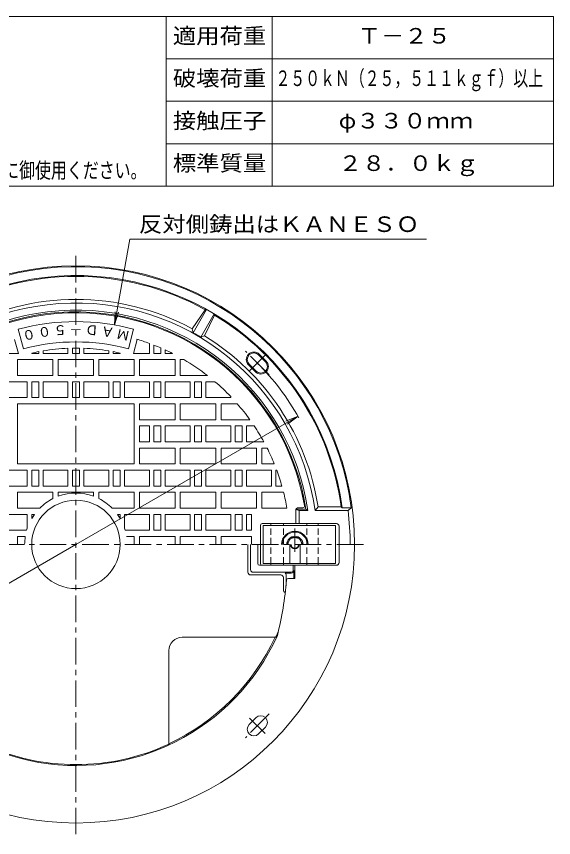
# Model space of a CAD drawing. Units: millimetres, scale not verified. Extents: x -589 to 461, y -801 to 845.
# Drawn here: x -147 to 461, y -84 to 845 of the extents above; entities that cross this region are included whole.
import ezdxf
from ezdxf.enums import TextEntityAlignment as Align

# ---------------------------------------------------------------- set-up
doc = ezdxf.new("R2010")
doc.units = ezdxf.units.MM
doc.header["$LTSCALE"] = 6
doc.linetypes.add('CHAIN1', pattern=[8, 5, -1, 1, -1])
doc.linetypes.add('DASHED1', pattern=[1.8, 1.2, -0.6])
for name, color, linetype, lineweight in [('0-1_躯体', 2, 'Continuous', 18), ('0-2_仕上', 3, 'Continuous', 18), ('0-4_その他', 7, 'Continuous', 18), ('0-6_ハッチ', 6, 'Continuous', 18), ('0-A', 2, 'Continuous', 18), ('0-B', 4, 'Continuous', 18), ('F-0_F-0ﾚｲﾔ', 7, 'Continuous', 18)]:
    doc.layers.add(name, color=color, linetype=linetype, lineweight=lineweight)
doc.layers.add('F-4_F-4ﾚｲﾔ', color=2, linetype='Continuous')
doc.styles.add('ＭＳ ゴシック', font='')
doc.styles.get('ＭＳ ゴシック').set_extended_font_data('MS Gothic')

msp = doc.modelspace()

# ---------------------------------------------------------------- linework, layer by layer
at = {"layer": '0-1_躯体'}
for p, q in [((52.314, 491.389), (53.241, 486.995)), ((66.171, 483.389), (61.901, 481.995)), ((135.053, 454.075), (127.275, 461.853)), ((135.802, 454.823), (128.023, 462.601)), ((123.699, 442.72), (115.921, 450.499)), ((124.447, 443.468), (116.669, 451.247)), ((191.072, 286.1), (194.52, 290.1)), ((194.52, 290.1), (220.805, 290.1)), ((221.954, 289.1), (220.805, 290.1)), ((221.954, 289.1), (232.045, 289.1)), ((232.045, 289.1), (228.4, 286.1)), ((169.522, 287.233), (173.3, 286.1)), ((169.702, 287.6), (180.74, 287.6)), ((173.3, 286.1), (182.988, 286.1)), ((173.3, 271.1), (173.3, 286.1)), ((180.74, 287.6), (182.988, 286.1)), ((191.072, 286.1), (228.4, 286.1)), ((215.3, 271.1), (169.3, 271.1)), ((181.8, 269.1), (181.8, 271.1)), ((194.8, 269.1), (194.8, 271.1)), ((218.3, 268.1), (218.3, 227.1)), ((168.3, 224.1), (168.3, 209.1)), ((215.3, 224.1), (168.3, 224.1)), ((181.8, 224.1), (181.8, 226.1)), ((194.8, 224.1), (194.8, 226.1)), ((168.3, 209.1), (160.941, 209.1)), ((124.447, 51.732), (116.669, 43.953)), ((135.053, 41.125), (127.275, 33.347))]:
    msp.add_line(p, q, dxfattribs=at)
at = {"layer": '0-1_躯体', "linetype": 'CHAIN1'}
for p, q in [((139.337, 439.185), (112.385, 466.137)), ((117.098, 443.898), (134.624, 461.424)), ((139.337, 56.015), (112.385, 29.063)), ((117.098, 51.302), (134.624, 33.776))]:
    msp.add_line(p, q, dxfattribs=at)
at = {"layer": '0-1_躯体', "linetype": 'DASHED1'}
for p, q in [((181.8, 226.1), (181.8, 269.1)), ((194.8, 226.1), (194.8, 269.1))]:
    msp.add_line(p, q, dxfattribs=at)
at = {"layer": '0-1_躯体'}
for points in [[(52.314, 491.389), (67.074, 512.954), (68.449, 513.336), (53.241, 486.995)], [(66.171, 483.389), (77.466, 506.954), (77.11, 508.336), (61.901, 481.995)]]:
    msp.add_lwpolyline(points, dxfattribs=at)
msp.add_circle((-79.2, 247.6), 315, dxfattribs=at)
for centre, radius, start, end in [((-79.2, 247.6), 314, 7.59474, 180), ((-79.2, 247.6), 304, 7.84612, 180), ((-79.2, 247.6), 303, 61.13463, 118.86539), ((-79.2, 247.6), 273, 8.10721, 180), ((-79.2, 247.6), 277, 61.65498, 118.34502), ((-79.2, 247.6), 265, 8.35367, 180), ((-79.2, 247.6), 263, 8.74814, 180), ((-79.2, 247.6), 303, 8.06313, 58.86537), ((-79.2, 247.6), 273.588, 58.95284, 61.04716), ((-79.2, 247.6), 277, 8.82573, 58.34503), ((121.972, 456.55), 8.558, 45, 225), ((121.972, 456.55), 7.5, 45, 225), ((129.75, 448.772), 8.558, 225, 45), ((129.75, 448.772), 7.5, 225, 45), ((-79.2, 247.6), 310, 0, 7.13419), ((215.3, 268.1), 3, 0, 90), ((-79.2, 247.6), 250, 180, 335.64388), ((215.3, 227.1), 3, 270, 0), ((-279.2, 247.6), 440, 346.44833, 354.74268), ((160.941, 207.1), 2, 90, 174.74203), ((129.75, 46.428), 7.5, 315, 135), ((121.972, 38.65), 7.5, 135, 315)]:
    msp.add_arc(centre, radius, start, end, dxfattribs=at)
at = {"layer": '0-2_仕上', "linetype": 'CHAIN1'}
for p, q in [((-79.2, 573.84), (-79.2, -83.853)), ((-408.101, 247.6), (251.611, 247.6))]:
    msp.add_line(p, q, dxfattribs=at)
at = {"layer": '0-2_仕上'}
for p, q in [((-138.469, 468.797), (-144.422, 491.013)), ((-19.93, 468.797), (-13.977, 491.013)), ((-144.324, 463.6), (-148.569, 479.445)), ((-14.076, 463.6), (-9.83, 479.445)), ((-121.2, 465.591), (-121.2, 463.6)), ((-116.2, 463.6), (-116.2, 466.495)), ((-88.2, 469.418), (-88.2, 463.6)), ((-83.2, 463.6), (-83.2, 469.564)), ((-75.2, 463.6), (-75.2, 469.564)), ((-70.2, 469.418), (-70.2, 463.6)), ((-42.2, 463.6), (-42.2, 466.495)), ((-37.2, 465.591), (-37.2, 463.6)), ((8.8, 473.033), (8.8, 463.6)), ((16.8, 463.6), (16.8, 469.744)), ((-129.2, 463.6), (-129.2, 463.896)), ((-121.2, 463.6), (-129.2, 463.6)), ((-88.2, 463.6), (-116.2, 463.6)), ((-99.2, 438.6), (-99.2, 456.6)), ((-99.2, 456.6), (-59.2, 456.6)), ((-75.2, 463.6), (-83.2, 463.6)), ((-70.2, 463.6), (-42.2, 463.6)), ((-59.2, 438.6), (-59.2, 456.6)), ((-37.2, 463.6), (-29.2, 463.6)), ((-29.2, 463.6), (-29.2, 463.896)), ((32.8, 456.6), (-7.2, 456.6)), ((8.8, 463.6), (16.8, 463.6)), ((32.8, 438.6), (32.8, 456.6)), ((42.796, 456.6), (38.8, 456.6)), ((-59.2, 438.6), (-99.2, 438.6)), ((-24.2, 413.6), (-24.2, 431.6)), ((-24.2, 431.6), (3.8, 431.6)), ((67.8, 413.6), (67.8, 431.6)), ((67.8, 431.6), (77.988, 431.6)), ((95.8, 413.6), (67.8, 413.6)), ((95.8, 414.749), (95.8, 413.6)), ((-145.2, 406.6), (-145.2, 338.6)), ((32.8, 406.6), (32.8, 388.6)), ((84.8, 388.6), (84.8, 406.6)), ((84.8, 406.6), (103.236, 406.6)), ((-7.2, 363.6), (-7.2, 381.6)), ((-7.2, 381.6), (3.8, 381.6)), ((117.48, 388.6), (84.8, 388.6)), ((113.8, 363.6), (113.8, 381.6)), ((113.8, 381.6), (122.314, 381.6)), ((133.187, 363.6), (113.8, 363.6)), ((-7.2, 356.6), (-7.2, 338.6)), ((-7.2, 356.6), (32.8, 356.6)), ((32.8, 356.6), (32.8, 338.6)), ((130.8, 338.6), (130.8, 356.6)), ((130.8, 356.6), (136.863, 356.6)), ((32.8, 338.6), (-7.2, 338.6)), ((145.039, 338.6), (130.8, 338.6)), ((-105.2, 306.6), (-105.2, 299.446)), ((-99.2, 306.6), (-59.2, 306.6)), ((-99.2, 302.043), (-99.2, 306.6)), ((-59.2, 306.6), (-59.2, 302.043)), ((-53.2, 299.446), (-53.2, 306.6)), ((130.8, 288.6), (130.8, 306.6)), ((130.8, 306.6), (155.498, 306.6)), ((-120.224, 288.6), (-145.2, 288.6)), ((-13.2, 288.6), (-38.175, 288.6)), ((159.302, 288.6), (130.8, 288.6)), ((172.3, 289.1), (177.135, 289.1)), ((-134.2, 281.6), (-134.2, 266.012)), ((-129.2, 281.6), (-126.189, 281.6)), ((-129.2, 276.994), (-129.2, 281.6)), ((-32.211, 281.6), (-29.2, 281.6)), ((-29.2, 281.6), (-29.2, 276.994)), ((-24.2, 266.012), (-24.2, 281.6)), ((113.8, 263.6), (113.8, 281.6)), ((113.8, 281.6), (119.3, 281.6)), ((119.3, 263.6), (119.3, 281.6)), ((169.3, 286.1), (169.3, 271.1)), ((131.3, 271.1), (169.3, 271.1)), ((141.3, 269.1), (141.3, 271.1)), ((155.3, 269.1), (155.3, 271.1)), ((-134.949, 263.6), (-162.2, 263.6)), ((3.8, 263.6), (-23.451, 263.6)), ((119.3, 263.6), (113.8, 263.6)), ((129.3, 269.1), (129.3, 226.1)), ((-145.2, 256.6), (-136.497, 256.6)), ((-145.2, 247.6), (-145.2, 256.6)), ((-21.902, 256.6), (-13.2, 256.6)), ((-13.2, 256.6), (-13.2, 247.6)), ((-7.2, 256.6), (32.8, 256.6)), ((-7.2, 247.6), (-7.2, 256.6)), ((32.8, 256.6), (32.8, 247.6)), ((38.8, 256.6), (78.8, 256.6)), ((38.8, 247.6), (38.8, 256.6)), ((78.8, 256.6), (78.8, 247.6)), ((84.8, 247.6), (84.8, 256.6)), ((84.8, 256.6), (119.3, 256.6)), ((119.3, 247.6), (119.3, 256.6)), ((115.3, 216.1), (115.3, 247.6)), ((118.3, 219.1), (118.3, 247.6)), ((126.3, 226.1), (126.3, 247.6)), ((128.3, 224.1), (168.3, 224.1)), ((141.3, 224.1), (141.3, 226.1)), ((155.3, 224.1), (155.3, 226.1)), ((166.3, 218.1), (166.3, 224.1)), ((121.3, 216.1), (164.3, 216.1)), ((157.509, 215.131), (164.3, 215.131)), ((167.27, 218.1), (167.27, 209.1)), ((118.3, 213.1), (152.3, 213.1)), ((155.3, 196.1), (155.3, 210.1)), ((158.3, 213.1), (158.3, 200.763)), ((40.8, 142.6), (146.579, 142.6)), ((25.8, 127.6), (25.8, 21.821))]:
    msp.add_line(p, q, dxfattribs=at)
at = {"layer": '0-2_仕上', "linetype": 'DASHED1'}
for p, q in [((141.3, 226.1), (141.3, 269.1)), ((155.3, 226.1), (155.3, 269.1))]:
    msp.add_line(p, q, dxfattribs=at)
at = {"layer": '0-2_仕上'}
for points in [[(-144.324, 463.6), (-162.2, 463.6), (-162.2, 474.921)], [(-14.076, 463.6), (3.8, 463.6), (3.8, 474.921)], [(21.8, 467.516), (21.8, 463.6), (29.924, 463.6)], [(-7.2, 456.6), (-7.2, 438.6), (32.8, 438.6)], [(38.8, 456.6), (38.8, 438.6), (69.404, 438.6)], [(3.8, 431.6), (3.8, 413.6), (-24.2, 413.6)], [(-145.2, 406.6), (-13.2, 406.6), (-13.2, 338.6), (-145.2, 338.6)], [(32.8, 388.6), (-7.2, 388.6), (-7.2, 406.6), (32.8, 406.6)], [(3.8, 381.6), (3.8, 363.6), (-7.2, 363.6)], [(153.626, 313.6), (146.8, 313.6), (146.8, 331.6), (147.754, 331.6)], [(-145.2, 288.6), (-145.2, 306.6), (-105.2, 306.6)], [(-53.2, 306.6), (-13.2, 306.6), (-13.2, 288.6)], [(-162.2, 263.6), (-162.2, 281.6), (-134.2, 281.6)], [(-24.2, 281.6), (3.8, 281.6), (3.8, 263.6)]]:
    msp.add_lwpolyline(points, dxfattribs=at)
for points in [[(-145.2, 438.6), (-145.2, 456.6), (-105.2, 456.6), (-105.2, 438.6)], [(-13.2, 438.6), (-13.2, 456.6), (-53.2, 456.6), (-53.2, 438.6)], [(-162.2, 413.6), (-162.2, 431.6), (-134.2, 431.6), (-134.2, 413.6)], [(-129.2, 413.6), (-129.2, 431.6), (-121.2, 431.6), (-121.2, 413.6)], [(-116.2, 413.6), (-116.2, 431.6), (-88.2, 431.6), (-88.2, 413.6)], [(-83.2, 413.6), (-83.2, 431.6), (-75.2, 431.6), (-75.2, 413.6)], [(-70.2, 413.6), (-70.2, 431.6), (-42.2, 431.6), (-42.2, 413.6)], [(-37.2, 413.6), (-37.2, 431.6), (-29.2, 431.6), (-29.2, 413.6)], [(8.8, 413.6), (8.8, 431.6), (16.8, 431.6), (16.8, 413.6)], [(21.8, 413.6), (21.8, 431.6), (49.8, 431.6), (49.8, 413.6)], [(54.8, 413.6), (54.8, 431.6), (62.8, 431.6), (62.8, 413.6)], [(38.8, 388.6), (38.8, 406.6), (78.8, 406.6), (78.8, 388.6)], [(8.8, 363.6), (8.8, 381.6), (16.8, 381.6), (16.8, 363.6)], [(21.8, 363.6), (21.8, 381.6), (49.8, 381.6), (49.8, 363.6)], [(54.8, 363.6), (54.8, 381.6), (62.8, 381.6), (62.8, 363.6)], [(67.8, 363.6), (67.8, 381.6), (95.8, 381.6), (95.8, 363.6)], [(100.8, 363.6), (100.8, 381.6), (108.8, 381.6), (108.8, 363.6)], [(38.8, 338.6), (38.8, 356.6), (78.8, 356.6), (78.8, 338.6)], [(84.8, 338.6), (84.8, 356.6), (124.8, 356.6), (124.8, 338.6)], [(-162.2, 313.6), (-162.2, 331.6), (-134.2, 331.6), (-134.2, 313.6)], [(-129.2, 313.6), (-129.2, 331.6), (-121.2, 331.6), (-121.2, 313.6)], [(-116.2, 313.6), (-116.2, 331.6), (-88.2, 331.6), (-88.2, 313.6)], [(-83.2, 313.6), (-83.2, 331.6), (-75.2, 331.6), (-75.2, 313.6)], [(-70.2, 313.6), (-70.2, 331.6), (-42.2, 331.6), (-42.2, 313.6)], [(-37.2, 313.6), (-37.2, 331.6), (-29.2, 331.6), (-29.2, 313.6)], [(-24.2, 313.6), (-24.2, 331.6), (3.8, 331.6), (3.8, 313.6)], [(8.8, 313.6), (8.8, 331.6), (16.8, 331.6), (16.8, 313.6)], [(21.8, 313.6), (21.8, 331.6), (49.8, 331.6), (49.8, 313.6)], [(54.8, 313.6), (54.8, 331.6), (62.8, 331.6), (62.8, 313.6)], [(67.8, 313.6), (67.8, 331.6), (95.8, 331.6), (95.8, 313.6)], [(100.8, 313.6), (100.8, 331.6), (108.8, 331.6), (108.8, 313.6)], [(113.8, 313.6), (113.8, 331.6), (141.8, 331.6), (141.8, 313.6)], [(-7.2, 288.6), (-7.2, 306.6), (32.8, 306.6), (32.8, 288.6)], [(38.8, 288.6), (38.8, 306.6), (78.8, 306.6), (78.8, 288.6)], [(84.8, 288.6), (84.8, 306.6), (124.8, 306.6), (124.8, 288.6)], [(8.8, 263.6), (8.8, 281.6), (16.8, 281.6), (16.8, 263.6)], [(21.8, 263.6), (21.8, 281.6), (49.8, 281.6), (49.8, 263.6)], [(54.8, 263.6), (54.8, 281.6), (62.8, 281.6), (62.8, 263.6)], [(67.8, 263.6), (67.8, 281.6), (95.8, 281.6), (95.8, 263.6)], [(100.8, 263.6), (100.8, 281.6), (108.8, 281.6), (108.8, 263.6)]]:
    msp.add_lwpolyline(points, close=True, dxfattribs=at)
for centre, radius, start, end in [((-79.2, 247.6), 262, 9.63133, 180), ((-79.2, 247.6), 252, 75, 104.99998), ((-79.2, 247.6), 229, 74.99998, 104.99998), ((-79.2, 247.6), 242, 69.94174, 73.52928), ((-79.2, 247.6), 222, 100.90547, 103.01611), ((-79.2, 247.6), 222, 92.32344, 99.59407), ((-79.2, 247.6), 222, 88.96761, 91.03239), ((-79.2, 247.6), 222, 80.40593, 87.67656), ((-79.2, 247.6), 222, 76.98389, 79.09453), ((-79.2, 247.6), 242, 66.62831, 68.67628), ((-79.2, 247.6), 242, 63.19702, 65.33223), ((-79.2, 247.6), 242, 52.11612, 59.72737), ((-79.2, 247.6), 242, 43.68556, 49.49342), ((-79.2, 247.6), 242, 35.63681, 41.07338), ((-79.2, 247.6), 242, 28.64224, 33.62257), ((-79.2, 247.6), 242, 22.08818, 26.77022), ((-79.2, 247.6), 242, 15.82663, 20.3105), ((-79.2, 247.6), 242, 9.75418, 14.11104), ((-79.2, 247.6), 50, 0, 180), ((-79.2, 247.6), 58, 116.63312, 135.01701), ((-79.2, 247.6), 58, 69.82869, 110.17126), ((-79.2, 247.6), 58, 44.98299, 63.36682), ((172.3, 286.1), 3, 90, 180), ((177.135, 291.1), 2, 270, 9.63191), ((-79.2, 247.6), 58, 144.11166, 149.54976), ((-79.2, 247.6), 58, 30.45016, 35.88834), ((131.3, 269.1), 2, 90, 180), ((-79.2, 247.6), 58, 161.49156, 163.9866), ((-79.2, 247.6), 58, 16.01341, 18.50829), ((-79.2, 247.6), 58, 171.0732, 180), ((-79.2, 247.6), 50, 180, 0), ((128.3, 226.1), 2, 180, 270), ((131.3, 226.1), 2, 180, 270), ((118.3, 216.1), 3, 180, 270), ((121.3, 219.1), 3, 180, 270), ((155.3, 213.1), 3, 0, 42.59431), ((164.3, 218.1), 2, 270, 0), ((164.3, 218.1), 2.97, 270, 0), ((152.3, 210.1), 3, 0, 90), ((158.3, 196.1), 3, 180, 253.09619), ((-79.2, 247.6), 249, 335.05888, 336.87767), ((40.8, 127.6), 15, 90, 180), ((-79.2, 247.6), 248.549, 294.98949, 335.01051), ((-79.2, 247.6), 249, 245.05888, 294.94112)]:
    msp.add_arc(centre, radius, start, end, dxfattribs=at)
at = {"layer": '0-4_その他'}
for p, q in [((-35.441, 495.772), (-34.786, 510.757)), ((-35.441, 495.772), (-30.93, 510.077)), ((-79.2, 247.6), (171.947, 392.6)), ((171.947, 392.6), (158.089, 386.86)), ((171.947, 392.6), (160.047, 383.469)), ((-330.347, 102.6), (-79.2, 247.6))]:
    msp.add_line(p, q, dxfattribs=at)
msp.add_lwpolyline([(-35.441, 495.772), (-18.367, 592.6), (316.949, 592.6)], dxfattribs=at)
msp.add_arc((-79.2, 247.6), 290, 29.59229, 45.00002, dxfattribs=at)
at = {"layer": '0-6_ハッチ'}
msp.add_arc((168.3, 247.6), 9.2, 0, 180, dxfattribs=at)
at = {"layer": '0-A', "linetype": 'CHAIN1'}
msp.add_line((168.3, 265.59), (168.3, 239.201), dxfattribs=at)
at = {"layer": '0-A'}
for p, q in [((163.835, 255.465), (159.294, 247.6)), ((172.765, 255.465), (163.835, 255.465)), ((172.765, 255.465), (177.307, 247.6))]:
    msp.add_line(p, q, dxfattribs=at)
for radius, start, end in [(7.8, 0, 180), (5, 180, 0), (4.188, 180, 0)]:
    msp.add_arc((168.3, 247.6), radius, start, end, dxfattribs=at)
at = {"layer": '0-B'}
for p, q in [((132.3, 226.1), (132.3, 269.1)), ((162.434, 226.1), (162.434, 247.6)), ((174.167, 226.1), (174.167, 247.6)), ((132.3, 226.1), (214.3, 226.1))]:
    msp.add_line(p, q, dxfattribs=at)
msp.add_lwpolyline([(132.3, 269.1), (214.3, 269.1), (214.3, 226.1)], dxfattribs=at)
for radius in [15, 14]:
    msp.add_arc((168.3, 247.6), radius, 0, 180, dxfattribs=at)
at = {"layer": 'F-0_F-0ﾚｲﾔ'}
for p, q in [((460.8, 844.6), (-589.2, 844.6)), ((22.8, 652.6), (22.8, 844.6)), ((142.8, 652.6), (142.8, 844.6)), ((460.8, 652.6), (460.8, 844.6)), ((460.8, 796.6), (22.8, 796.6)), ((460.8, 748.6), (22.8, 748.6)), ((460.8, 700.6), (22.8, 700.6)), ((460.8, 652.6), (-589.2, 652.6))]:
    msp.add_line(p, q, dxfattribs=at)

# ---------------------------------------------------------------- texts
at = {"layer": '0-2_仕上', "color": 4, "style": 'ＭＳ ゴシック'}
for s, rotation, p in [('０', 188.571, (-108.746, 497.732)), ('５', 184.286, (-90.254, 499.251)), ('Ｄ', 175.714, (-53.188, 498.13)), ('Ａ', 171.429, (-34.821, 495.496)), ('０', 192.857, (-127.073, 494.835)), ('－', 180, (-71.7, 499.384)), ('Ｍ', 167.143, (-16.703, 491.497))]:
    msp.add_text(s, height=11, rotation=rotation, dxfattribs=at).set_placement(p, align=Align.BOTTOM_LEFT)
at = {"layer": '0-4_その他', "color": 2, "style": 'ＭＳ ゴシック', "width": 1.1}
msp.add_text('反対側鋳出はＫＡＮＥＳＯ', height=17.6, dxfattribs=at).set_placement((-7.955, 595.6), align=Align.BOTTOM_LEFT)
at = {"layer": 'F-4_F-4ﾚｲﾔ', "style": 'ＭＳ ゴシック', "width": 1.1}
for s, p in [('適用荷重', (30.3, 808.6)), ('Ｔ－２５', (239.25, 808.6)), ('破壊荷重', (30.3, 760.6)), ('接触圧子', (30.3, 712.6)), ('φ３３０ｍｍ', (217.8, 712.6)), ('標準質量', (30.3, 664.6)), ('２８．０ｋｇ', (217.8, 664.6))]:
    msp.add_text(s, height=17.6, dxfattribs=at).set_placement(p, align=Align.BOTTOM_LEFT)
at = {"layer": 'F-4_F-4ﾚｲﾔ', "color": 3, "style": 'ＭＳ ゴシック', "width": 0.7}
msp.add_text('２５０ｋＮ（２５，５１１ｋｇｆ）以上', height=17.6, dxfattribs=at).set_placement((146.4, 760.6), align=Align.BOTTOM_LEFT)
at = {"layer": 'F-4_F-4ﾚｲﾔ', "color": 4, "style": 'ＭＳ ゴシック', "width": 0.75}
msp.add_text('公道を除く敷地周辺道路、敷地内道路、屋内に御使用ください。', height=17.6, dxfattribs=at).set_placement((-521.561, 656.51), align=Align.BOTTOM_LEFT)

doc.saveas('drawing.dxf')
